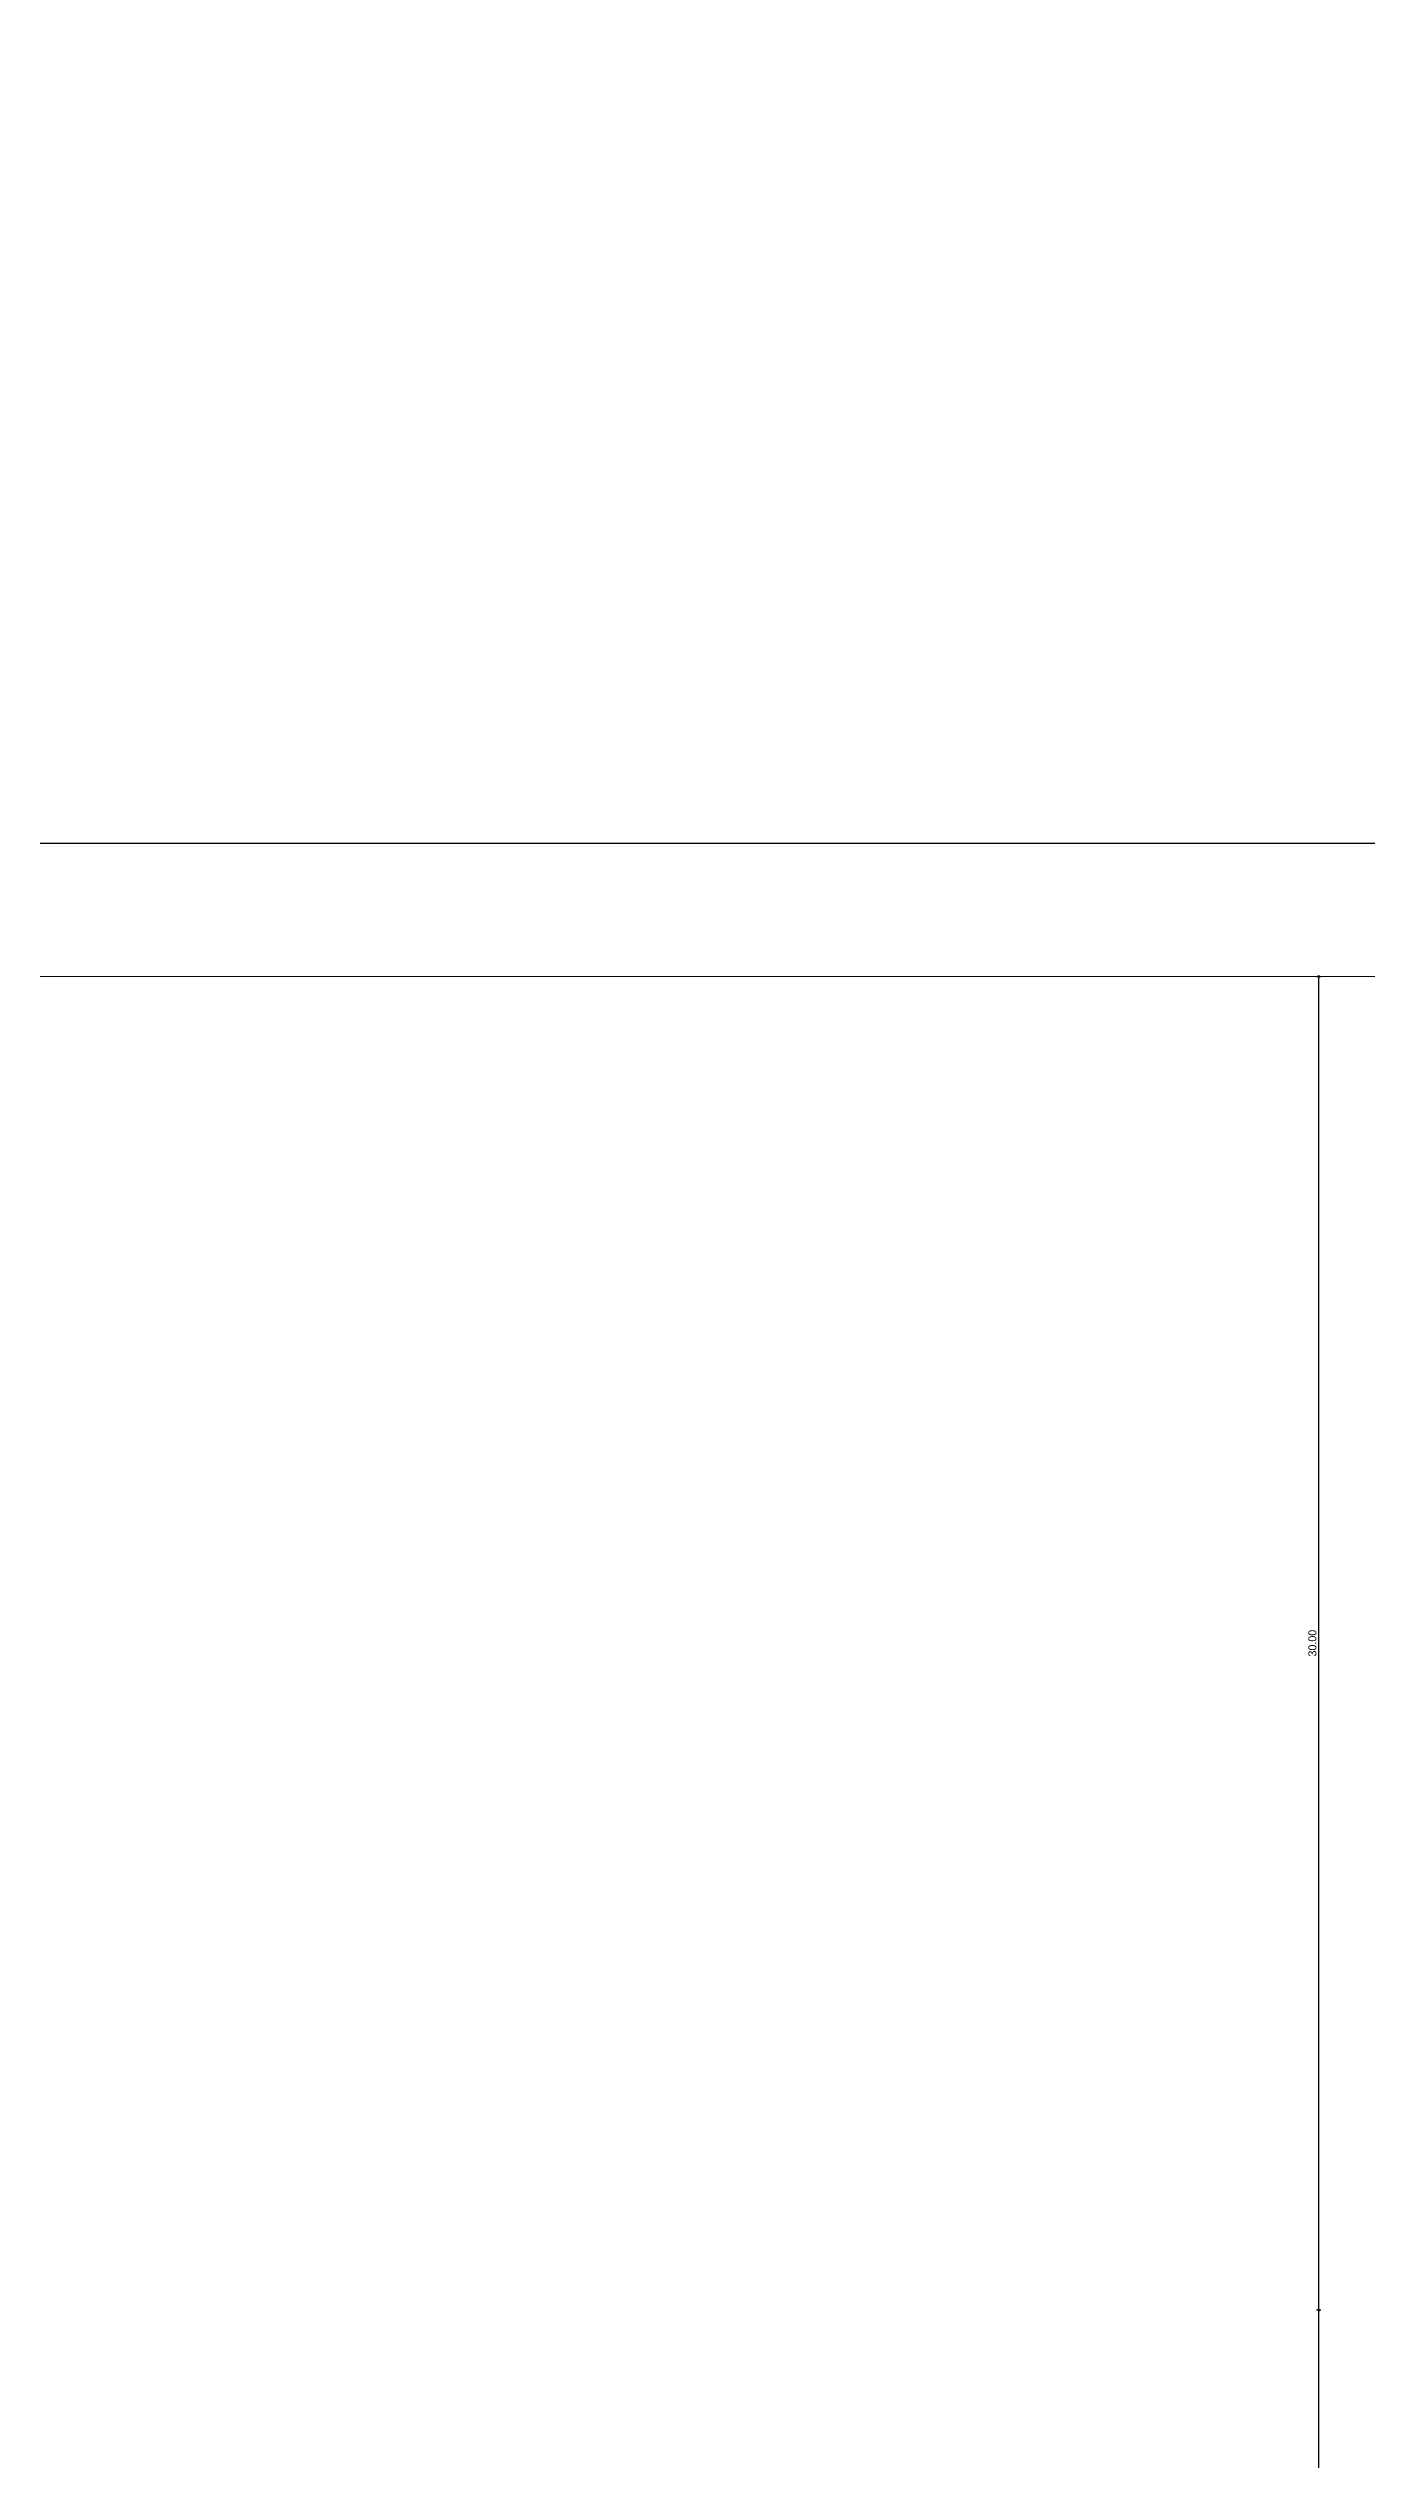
# Model space of a CAD drawing. Header units: metres. Extents: x -12536 to 12621, y -17191 to 9596.
# Drawn here: x -11300.8 to -11271.1, y -11447.6 to -11393.3 of the extents above; entities that cross this region are included whole.
import ezdxf

# ---------------------------------------------------------------- set-up
doc = ezdxf.new("R2010")
doc.units = ezdxf.units.M
doc.header["$MEASUREMENT"] = 0
doc.header["$PDMODE"] = 2
doc.header["$PDSIZE"] = 0.25
doc.layers.add('Calque commun', color=7, linetype='Continuous')
doc.layers.add('Cotations', color=7, linetype='Continuous')
doc.styles.add('Century Gothic18', font='GOTHIC.TTF', dxfattribs={"height": 0.18})
doc.dimstyles.new('DIM21', dxfattribs={"dimtxt": 0.18, "dimasz": 0.035, "dimexe": 0.05, "dimexo": 0, "dimgap": 0.05, "dimtad": 1, "dimzin": 1, "dimdsep": 46, "dimtxsty": 'Century Gothic18', "dimblk": 'ORIGIN', "dimcen": 0.09, "dimdle": 0.05, "dimadec": 0, "dimazin": 0, "dimtfac": 1, "dimtdec": 4, "dimtix": 1, "dimtofl": 0, "dimtmove": 0, "dimatfit": 3, "dimfxl": 0.05, "dimfxlon": 1, "dimfrac": 2, "dimtolj": 1, "dimtzin": 0, "dimarcsym": 2})

# ---------------------------------------------------------------- blocks, each defined once
blk = doc.blocks.new('_ORIGIN')
at = {"color": 0, "linetype": 'ByBlock', "lineweight": -2}
blk.add_line((0, 0), (-1, 0), dxfattribs=at)
blk.add_circle((0, 0), 0.5, dxfattribs=at)
blk = doc.blocks.new('*D1992')
at = {"layer": 'Cotations', "color": 0, "linetype": 'ByBlock', "lineweight": -2, "transparency": 16777216}
for p, q in [((-11272.28, -11444.18), (-11272.18, -11444.18)), ((-11272.23, -11664.145), (-11272.23, -11444.215)), ((-11272.28, -11664.18), (-11272.18, -11664.18))]:
    blk.add_line(p, q, dxfattribs=at)
at = {"layer": 'Defpoints', "color": 0, "linetype": 'Continuous', "transparency": 16777216}
for p in [(-11286.203, -11444.18), (-11272.23, -11444.18), (-11286.203, -11664.18)]:
    blk.add_point(p, dxfattribs=at)
at = {"layer": 'Cotations', "color": 0, "linetype": 'Continuous', "lineweight": -2, "transparency": 16777216, "xscale": 0.03500000014901161, "yscale": 0.03500000014901161, "zscale": 0.03500000014901161}
for p, rotation in [((-11272.23, -11444.18), 90), ((-11272.23, -11664.18), 270)]:
    blk.add_blockref('_ORIGIN', p, dxfattribs=dict(at, rotation=rotation))
at = {"layer": 'Cotations', "color": 7, "linetype": 'Continuous', "lineweight": 5, "transparency": 16777216, "insert": (-11272.28, -11554.18), "char_height": 0.18, "attachment_point": 8, "rotation": 90, "line_spacing_factor": 0.776067, "style": 'Century Gothic18'}
blk.add_mtext('\\A1;220.00', dxfattribs=at)
blk = doc.blocks.new('*D1997')
at = {"layer": 'Cotations', "color": 0, "linetype": 'ByBlock', "lineweight": -2, "transparency": 16777216}
for p, q in [((-11272.28, -11414.181), (-11272.18, -11414.181)), ((-11272.23, -11444.145), (-11272.23, -11414.216)), ((-11272.28, -11444.18), (-11272.18, -11444.18))]:
    blk.add_line(p, q, dxfattribs=at)
at = {"layer": 'Defpoints', "color": 0, "linetype": 'Continuous', "transparency": 16777216}
for p in [(-11286.203, -11414.181), (-11272.23, -11414.181), (-11286.203, -11444.18)]:
    blk.add_point(p, dxfattribs=at)
at = {"layer": 'Cotations', "color": 0, "linetype": 'Continuous', "lineweight": -2, "transparency": 16777216, "xscale": 0.03500000014901161, "yscale": 0.03500000014901161, "zscale": 0.03500000014901161}
for p, rotation in [((-11272.23, -11414.181), 90), ((-11272.23, -11444.18), 270)]:
    blk.add_blockref('_ORIGIN', p, dxfattribs=dict(at, rotation=rotation))
at = {"layer": 'Cotations', "color": 7, "linetype": 'Continuous', "lineweight": 5, "transparency": 16777216, "insert": (-11272.28, -11429.18), "char_height": 0.18, "attachment_point": 8, "rotation": 90, "line_spacing_factor": 0.776067, "style": 'Century Gothic18'}
blk.add_mtext('\\A1;30.00', dxfattribs=at)

msp = doc.modelspace()

# ---------------------------------------------------------------- linework, layer by layer
at = {"layer": 'Calque commun', "color": 7, "linetype": 'Continuous', "lineweight": 20}
for p, q in [((-10706.988, -11411.181), (-11326.99, -11411.181)), ((-10706.988, -11414.181), (-11326.99, -11414.181))]:
    msp.add_line(p, q, dxfattribs=at)
at = {"layer": 'Calque commun', "color": 5, "linetype": 'ByBlock', "lineweight": -2}
msp.add_line((-11326.99, -11411.181), (-10706.988, -11411.181), dxfattribs=at)

# ---------------------------------------------------------------- dimensions: what is measured, and where the dimension line sits
at = {"layer": 'Cotations', "color": 14, "linetype": 'Continuous', "lineweight": 5}
for p1, p2, picture, middle in [((-11286.203, -11444.18), (-11286.203, -11414.181), '*D1997', (-11272.375, -11429.18)), ((-11286.203, -11664.18), (-11286.203, -11444.18), '*D1992', (-11272.375, -11554.18))]:
    dim = msp.add_aligned_dim(p1=p1, p2=p2, distance=-13.972, dimstyle='DIM21', override={"dimclrt": 7}, dxfattribs=at)
    dim.commit()
    dim.dimension.update_dxf_attribs({"geometry": picture, "text_midpoint": middle})

# ---------------------------------------------------------------- meshes
at = {"layer": 'Calque commun', "color": 7, "linetype": 'Continuous', "lineweight": 5}
mesh = msp.add_polyface(dxfattribs=at)
corners = [(-6255.473, -10253.272), (-12255.473, -10253.272), (-12255.473, -14453.272), (-6255.473, -14453.272)]
mesh.append_faces([[corners[k] for k in face] for face in [(0, 1, 2, 3)]], dxfattribs={"color": 7})

doc.saveas('drawing.dxf')
